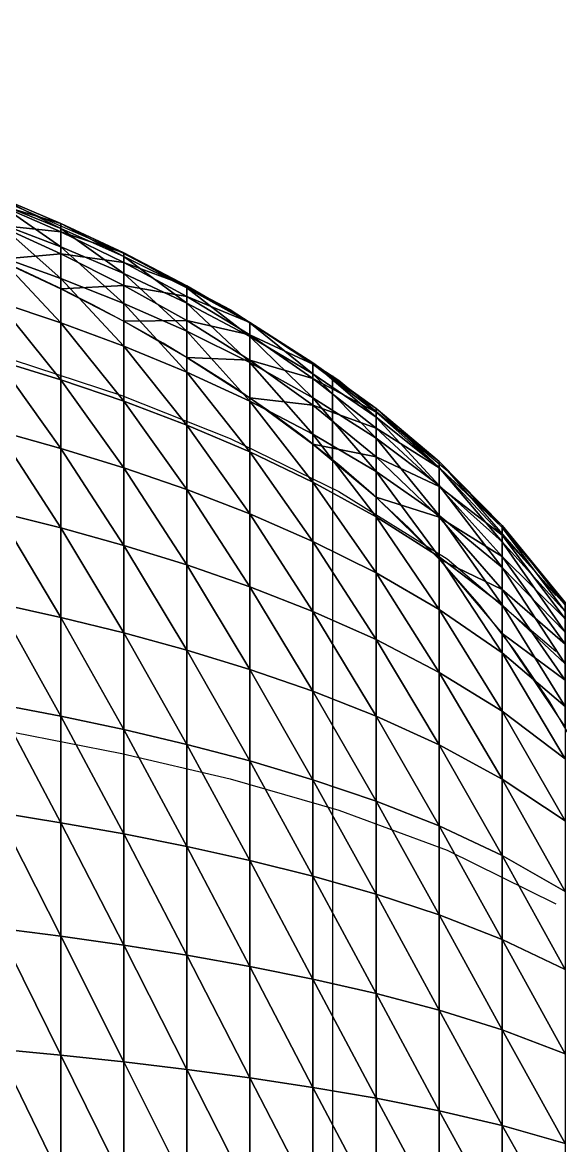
# Model space of a CAD drawing. Header units: metres. Extents: x -3.7 to 10.7, y -3.2 to 3.2.
# Drawn here: x 8.125 to 9.209, y 0.577 to 2.841 of the extents above; entities that cross this region are included whole.
import ezdxf

# ---------------------------------------------------------------- set-up
doc = ezdxf.new("R2010")
doc.units = ezdxf.units.M
for name, color, linetype in [('ACO_3D', 1, 'CONTINUOUS'), ('MEMBRANA_3D', 3, 'CONTINUOUS'), ('PAREDES', 7, 'CONTINUOUS'), ('VIDRO_3D', 4, 'CONTINUOUS')]:
    doc.layers.add(name, color=color, linetype=linetype)

msp = doc.modelspace()

# ---------------------------------------------------------------- linework, layer by layer
at = {"layer": 'ACO_3D'}
for points in [[(6.575, 2.841, 1.0894), (6.7938, 2.8096, 1.0677), (7.0125, 2.7728, 1.0439), (7.2313, 2.7299, 1.0178), (7.45, 2.6798, 0.989), (7.6688, 2.6214, 0.9574), (7.8875, 2.5531, 0.9224), (8.1062, 2.4727, 0.8834), (8.325, 2.3772, 0.8396), (8.5437, 2.2621, 0.7899), (8.7625, 2.1201, 0.7321), (8.9812, 1.9377, 0.6627), (9.2, 1.6854, 0.5737)], [(6.575, 2.4372, 2.3253), (6.7938, 2.4139, 2.2812), (7.0125, 2.3865, 2.2328), (7.2313, 2.3543, 2.1797), (7.45, 2.3167, 2.1213), (7.6688, 2.2728, 2.0571), (7.8875, 2.2213, 1.9862), (8.1062, 2.1606, 1.9075), (8.325, 2.0886, 1.8193), (8.5437, 2.002, 1.7194), (8.7625, 1.8954, 1.6041), (8.9812, 1.7593, 1.4668), (9.2, 1.5733, 1.2937)], [(8.75, 1.9594, 0), (8.75, 2.0212, 0.1474), (8.75, 2.0693, 0.2988), (8.75, 2.1035, 0.4533), (8.75, 2.1234, 0.6097), (8.75, 2.1291, 0.7672), (8.75, 2.1203, 0.9245), (8.75, 2.0972, 1.0806), (8.75, 2.06, 1.2345), (8.75, 2.0088, 1.3851), (8.75, 1.9441, 1.5315), (8.75, 1.8663, 1.6725), (8.75, 1.7758, 1.8074), (8.75, 1.6734, 1.9351), (8.75, 1.5596, 2.0547), (8.75, 1.4354, 2.1656), (8.75, 1.3014, 2.2669), (8.75, 1.1586, 2.358), (8.75, 1.0081, 2.4382), (8.75, 0.8507, 2.507), (8.75, 0.6875, 2.564), (8.75, 0.5198, 2.6087)], [(6.575, 1.5745, 3.2648), (6.7938, 1.5608, 3.2046), (7.0125, 1.5445, 3.1387), (7.2313, 1.5255, 3.0663), (7.45, 1.5032, 2.987), (7.6688, 1.477, 2.8997), (7.8875, 1.4463, 2.8035), (8.1062, 1.4102, 2.6967), (8.325, 1.3673, 2.5775), (8.5437, 1.3158, 2.4427), (8.7625, 1.2526, 2.2877), (8.9812, 1.1724, 2.1045), (9.2, 1.064, 1.8765)]]:
    msp.add_polyline3d(points, dxfattribs=at)
at = {"layer": 'MEMBRANA_3D'}
for points in [[(8.075, 2.4743, 0.4888), (8.2021, 2.4357, 0.7185), (8.075, 2.4892, 0.7389)], [(8.075, 2.4892, 0.7389), (8.2021, 2.4357, 0.7185), (8.2021, 2.4257, 0.9623)], [(8.075, 2.4892, 0.7389), (8.2021, 2.4257, 0.9623), (8.075, 2.4767, 0.9891)], [(8.075, 2.4767, 0.9891), (8.2021, 2.4257, 0.9623), (8.2021, 2.3886, 1.2037)], [(8.075, 2.4767, 0.9891), (8.2021, 2.3886, 1.2037), (8.075, 2.4369, 1.2367)], [(8.075, 2.4321, 0.2416), (8.2021, 2.4187, 0.475), (8.075, 2.4743, 0.4888)], [(8.075, 2.4743, 0.4888), (8.2021, 2.4187, 0.475), (8.2021, 2.4357, 0.7185)], [(8.075, 2.4369, 1.2367), (8.2021, 2.3886, 1.2037), (8.2021, 2.3248, 1.4401)], [(8.075, 2.4369, 1.2367), (8.2021, 2.3248, 1.4401), (8.075, 2.3703, 1.4789)], [(8.075, 2.3631), (8.2021, 2.3746, 0.2346), (8.075, 2.4321, 0.2416)], [(8.075, 2.4321, 0.2416), (8.2021, 2.3746, 0.2346), (8.2021, 2.4187, 0.475)], [(8.2021, 2.4187, 0.475), (8.3292, 2.3764, 0.6965), (8.2021, 2.4357, 0.7185)], [(8.2021, 2.4357, 0.7185), (8.3292, 2.3764, 0.6965), (8.3292, 2.3691, 0.9334)], [(8.2021, 2.4357, 0.7185), (8.3292, 2.3691, 0.9334), (8.2021, 2.4257, 0.9623)], [(8.2021, 2.4257, 0.9623), (8.3292, 2.3691, 0.9334), (8.3292, 2.3349, 1.1683)], [(8.2021, 2.4257, 0.9623), (8.3292, 2.3349, 1.1683), (8.2021, 2.3886, 1.2037)], [(8.2021, 2.3746, 0.2346), (8.3292, 2.357, 0.4602), (8.2021, 2.4187, 0.475)], [(8.2021, 2.4187, 0.475), (8.3292, 2.357, 0.4602), (8.3292, 2.3764, 0.6965)], [(8.2021, 2.3886, 1.2037), (8.3292, 2.3349, 1.1683), (8.3292, 2.2744, 1.3984)], [(8.2021, 2.3886, 1.2037), (8.3292, 2.2744, 1.3984), (8.2021, 2.3248, 1.4401)], [(8.075, 2.3631), (8.2021, 2.3041), (8.2021, 2.3746, 0.2346)], [(8.075, 2.3703, 1.4789), (8.2021, 2.3248, 1.4401), (8.2021, 2.2352, 1.6687)], [(8.075, 2.3703, 1.4789), (8.2021, 2.2352, 1.6687), (8.075, 2.2775, 1.7131)], [(8.2021, 2.3041), (8.3292, 2.3109, 0.2271), (8.2021, 2.3746, 0.2346)], [(8.2021, 2.3746, 0.2346), (8.3292, 2.3109, 0.2271), (8.3292, 2.357, 0.4602)], [(8.3292, 2.357, 0.4602), (8.4562, 2.3103, 0.6728), (8.3292, 2.3764, 0.6965)], [(8.3292, 2.3764, 0.6965), (8.4562, 2.3103, 0.6728), (8.4562, 2.306, 0.9023)], [(8.3292, 2.3764, 0.6965), (8.4562, 2.306, 0.9023), (8.3292, 2.3691, 0.9334)], [(8.3292, 2.3691, 0.9334), (8.4562, 2.306, 0.9023), (8.4562, 2.2752, 1.1301)], [(8.3292, 2.3691, 0.9334), (8.4562, 2.2752, 1.1301), (8.3292, 2.3349, 1.1683)], [(8.3292, 2.3109, 0.2271), (8.4562, 2.2882, 0.4442), (8.3292, 2.357, 0.4602)], [(8.3292, 2.357, 0.4602), (8.4562, 2.2882, 0.4442), (8.4562, 2.3103, 0.6728)], [(8.3292, 2.3349, 1.1683), (8.4562, 2.2752, 1.1301), (8.4562, 2.2183, 1.3535)], [(8.3292, 2.3349, 1.1683), (8.4562, 2.2183, 1.3535), (8.3292, 2.2744, 1.3984)], [(8.2021, 2.3248, 1.4401), (8.3292, 2.2744, 1.3984), (8.3292, 2.1883, 1.6212)], [(8.2021, 2.3248, 1.4401), (8.3292, 2.1883, 1.6212), (8.2021, 2.2352, 1.6687)], [(8.2021, 2.3041), (8.3292, 2.2387), (8.3292, 2.3109, 0.2271)], [(8.3292, 2.2387), (8.4562, 2.2398, 0.219), (8.3292, 2.3109, 0.2271)], [(8.3292, 2.3109, 0.2271), (8.4562, 2.2398, 0.219), (8.4562, 2.2882, 0.4442)], [(8.4562, 2.2882, 0.4442), (8.5833, 2.2361, 0.6471), (8.4562, 2.3103, 0.6728)], [(8.4562, 2.3103, 0.6728), (8.5833, 2.2361, 0.6471), (8.5833, 2.2352, 0.8687)], [(8.4562, 2.3103, 0.6728), (8.5833, 2.2352, 0.8687), (8.4562, 2.306, 0.9023)], [(8.4562, 2.306, 0.9023), (8.5833, 2.2352, 0.8687), (8.5833, 2.2082, 1.0888)], [(8.4562, 2.306, 0.9023), (8.5833, 2.2082, 1.0888), (8.4562, 2.2752, 1.1301)], [(8.4562, 2.2398, 0.219), (8.5833, 2.211, 0.4268), (8.4562, 2.2882, 0.4442)], [(8.4562, 2.2882, 0.4442), (8.5833, 2.211, 0.4268), (8.5833, 2.2361, 0.6471)], [(8.3292, 2.2744, 1.3984), (8.4562, 2.2183, 1.3535), (8.4562, 2.136, 1.57)], [(8.3292, 2.2744, 1.3984), (8.4562, 2.136, 1.57), (8.3292, 2.1883, 1.6212)], [(8.4562, 2.2752, 1.1301), (8.5833, 2.2082, 1.0888), (8.5833, 2.1554, 1.305)], [(8.4562, 2.2752, 1.1301), (8.5833, 2.1554, 1.305), (8.4562, 2.2183, 1.3535)], [(8.3292, 2.2387), (8.4562, 2.1658), (8.4562, 2.2398, 0.219)], [(8.4562, 2.1658), (8.5833, 2.16, 0.2103), (8.4562, 2.2398, 0.219)], [(8.4562, 2.2398, 0.219), (8.5833, 2.16, 0.2103), (8.5833, 2.211, 0.4268)], [(8.5833, 2.211, 0.4268), (8.7104, 2.152, 0.6191), (8.5833, 2.2361, 0.6471)], [(8.5833, 2.2361, 0.6471), (8.7104, 2.152, 0.6191), (8.7104, 2.155, 0.8319)], [(8.5833, 2.2361, 0.6471), (8.7104, 2.155, 0.8319), (8.5833, 2.2352, 0.8687)], [(8.5833, 2.2352, 0.8687), (8.7104, 2.155, 0.8319), (8.7104, 2.1323, 1.0437)], [(8.5833, 2.2352, 0.8687), (8.7104, 2.1323, 1.0437), (8.5833, 2.2082, 1.0888)], [(8.4562, 2.2183, 1.3535), (8.5833, 2.1554, 1.305), (8.5833, 2.0775, 1.5147)], [(8.4562, 2.2183, 1.3535), (8.5833, 2.0775, 1.5147), (8.4562, 2.136, 1.57)], [(8.5833, 2.16, 0.2103), (8.7104, 2.1234, 0.4078), (8.5833, 2.211, 0.4268)], [(8.5833, 2.211, 0.4268), (8.7104, 2.1234, 0.4078), (8.7104, 2.152, 0.6191)], [(8.5833, 2.2082, 1.0888), (8.7104, 2.1323, 1.0437), (8.7104, 2.0842, 1.252)], [(8.5833, 2.2082, 1.0888), (8.7104, 2.0842, 1.252), (8.5833, 2.1554, 1.305)], [(8.4562, 2.1658), (8.5833, 2.0839), (8.5833, 2.16, 0.2103)], [(8.5833, 2.0839), (8.7104, 2.0695, 0.2006), (8.5833, 2.16, 0.2103)], [(8.5833, 2.16, 0.2103), (8.7104, 2.0695, 0.2006), (8.7104, 2.1234, 0.4078)], [(8.5833, 2.1554, 1.305), (8.7104, 2.0842, 1.252), (8.7104, 2.0112, 1.4544)], [(8.5833, 2.1554, 1.305), (8.7104, 2.0112, 1.4544), (8.5833, 2.0775, 1.5147)], [(8.7104, 2.152, 0.6191), (8.8375, 2.063, 0.7912), (8.7104, 2.155, 0.8319)], [(8.7104, 2.155, 0.8319), (8.8375, 2.063, 0.7912), (8.8375, 2.0453, 0.994)], [(8.7104, 2.155, 0.8319), (8.8375, 2.0453, 0.994), (8.7104, 2.1323, 1.0437)], [(8.7104, 2.1234, 0.4078), (8.8375, 2.0555, 0.588), (8.7104, 2.152, 0.6191)], [(8.7104, 2.152, 0.6191), (8.8375, 2.0555, 0.588), (8.8375, 2.063, 0.7912)], [(8.4562, 2.136, 1.57), (8.5833, 2.0775, 1.5147), (8.5833, 1.9753, 1.7155)], [(8.4562, 2.136, 1.57), (8.5833, 1.9753, 1.7155), (8.4562, 2.0293, 1.7771)], [(8.7104, 2.1323, 1.0437), (8.8375, 2.0453, 0.994), (8.8375, 2.0026, 1.1937)], [(8.7104, 2.1323, 1.0437), (8.8375, 2.0026, 1.1937), (8.7104, 2.0842, 1.252)], [(8.7104, 2.0695, 0.2006), (8.8375, 2.0229, 0.3868), (8.7104, 2.1234, 0.4078)], [(8.7104, 2.1234, 0.4078), (8.8375, 2.0229, 0.3868), (8.8375, 2.0555, 0.588)], [(8.5833, 2.0839), (8.7104, 1.991), (8.7104, 2.0695, 0.2006)], [(8.7104, 2.0842, 1.252), (8.8375, 2.0026, 1.1937), (8.8375, 1.9354, 1.388)], [(8.7104, 2.0842, 1.252), (8.8375, 1.9354, 1.388), (8.7104, 2.0112, 1.4544)], [(8.5833, 2.0775, 1.5147), (8.7104, 2.0112, 1.4544), (8.7104, 1.9143, 1.6484)], [(8.5833, 2.0775, 1.5147), (8.7104, 1.9143, 1.6484), (8.5833, 1.9753, 1.7155)], [(8.7104, 1.991), (8.8375, 1.9656, 0.19), (8.7104, 2.0695, 0.2006)], [(8.7104, 2.0695, 0.2006), (8.8375, 1.9656, 0.19), (8.8375, 2.0229, 0.3868)], [(8.8375, 2.0555, 0.588), (8.9646, 1.9557, 0.7457), (8.8375, 2.063, 0.7912)], [(8.8375, 2.063, 0.7912), (8.9646, 1.9557, 0.7457), (8.9646, 1.9439, 0.9383)], [(8.8375, 2.063, 0.7912), (8.9646, 1.9439, 0.9383), (8.8375, 2.0453, 0.994)], [(8.8375, 2.0229, 0.3868), (8.9646, 1.9428, 0.5532), (8.8375, 2.0555, 0.588)], [(8.8375, 2.0555, 0.588), (8.9646, 1.9428, 0.5532), (8.9646, 1.9557, 0.7457)], [(8.8375, 2.0453, 0.994), (8.9646, 1.9439, 0.9383), (8.9646, 1.9076, 1.1285)], [(8.8375, 2.0453, 0.994), (8.9646, 1.9076, 1.1285), (8.8375, 2.0026, 1.1937)], [(8.075, 2.0179, 2.1472), (8.2021, 1.9824, 2.0929), (8.2021, 1.8221, 2.2837)], [(8.075, 2.0179, 2.1472), (8.2021, 1.8221, 2.2837), (8.075, 1.854, 2.3423)], [(8.4562, 2.0293, 1.7771), (8.5833, 1.9753, 1.7155), (8.5833, 1.8501, 1.905)], [(8.4562, 2.0293, 1.7771), (8.5833, 1.8501, 1.905), (8.4562, 1.8992, 1.9725)], [(8.8375, 1.9656, 0.19), (8.9646, 1.9054, 0.3631), (8.8375, 2.0229, 0.3868)], [(8.8375, 2.0229, 0.3868), (8.9646, 1.9054, 0.3631), (8.9646, 1.9428, 0.5532)], [(8.7104, 2.0112, 1.4544), (8.8375, 1.9354, 1.388), (8.8375, 1.8446, 1.5745)], [(8.7104, 2.0112, 1.4544), (8.8375, 1.8446, 1.5745), (8.7104, 1.9143, 1.6484)], [(8.8375, 2.0026, 1.1937), (8.9646, 1.9076, 1.1285), (8.9646, 1.8472, 1.3139)], [(8.8375, 2.0026, 1.1937), (8.9646, 1.8472, 1.3139), (8.8375, 1.9354, 1.388)], [(8.2021, 1.9824, 2.0929), (8.3292, 1.943, 2.0349), (8.3292, 1.7867, 2.2211)], [(8.2021, 1.9824, 2.0929), (8.3292, 1.7867, 2.2211), (8.2021, 1.8221, 2.2837)], [(8.5833, 1.9753, 1.7155), (8.7104, 1.9143, 1.6484), (8.7104, 1.7946, 1.8316)], [(8.5833, 1.9753, 1.7155), (8.7104, 1.7946, 1.8316), (8.5833, 1.8501, 1.905)], [(8.7104, 1.991), (8.8375, 1.8842), (8.8375, 1.9656, 0.19)], [(8.8375, 1.8842), (8.9646, 1.8439, 0.1779), (8.8375, 1.9656, 0.19)], [(8.8375, 1.9656, 0.19), (8.9646, 1.8439, 0.1779), (8.9646, 1.9054, 0.3631)], [(8.9646, 1.9428, 0.5532), (9.0917, 1.8271, 0.6935), (8.9646, 1.9557, 0.7457)], [(8.9646, 1.9557, 0.7457), (9.0917, 1.8271, 0.6935), (9.0917, 1.8226, 0.8746)], [(8.9646, 1.9557, 0.7457), (9.0917, 1.8226, 0.8746), (8.9646, 1.9439, 0.9383)], [(8.3292, 1.943, 2.0349), (8.4562, 1.8992, 1.9725), (8.4562, 1.7474, 2.1538)], [(8.3292, 1.943, 2.0349), (8.4562, 1.7474, 2.1538), (8.3292, 1.7867, 2.2211)], [(8.8375, 1.9354, 1.388), (8.9646, 1.8472, 1.3139), (8.9646, 1.7635, 1.4922)], [(8.8375, 1.9354, 1.388), (8.9646, 1.7635, 1.4922), (8.8375, 1.8446, 1.5745)], [(8.9646, 1.9439, 0.9383), (9.0917, 1.8226, 0.8746), (9.0917, 1.7941, 1.054)], [(8.9646, 1.9439, 0.9383), (9.0917, 1.7941, 1.054), (8.9646, 1.9076, 1.1285)], [(8.9646, 1.9054, 0.3631), (9.0917, 1.8076, 0.5131), (8.9646, 1.9428, 0.5532)], [(8.9646, 1.9428, 0.5532), (9.0917, 1.8076, 0.5131), (9.0917, 1.8271, 0.6935)], [(8.7104, 1.9143, 1.6484), (8.8375, 1.8446, 1.5745), (8.8375, 1.7312, 1.751)], [(8.7104, 1.9143, 1.6484), (8.8375, 1.7312, 1.751), (8.7104, 1.7946, 1.8316)], [(8.9646, 1.9076, 1.1285), (9.0917, 1.7941, 1.054), (9.0917, 1.742, 1.2295)], [(8.9646, 1.9076, 1.1285), (9.0917, 1.742, 1.2295), (8.9646, 1.8472, 1.3139)], [(8.9646, 1.8439, 0.1779), (9.0917, 1.7643, 0.3359), (8.9646, 1.9054, 0.3631)], [(8.9646, 1.9054, 0.3631), (9.0917, 1.7643, 0.3359), (9.0917, 1.8076, 0.5131)], [(8.4562, 1.8992, 1.9725), (8.5833, 1.8501, 1.905), (8.5833, 1.7033, 2.0811)], [(8.4562, 1.8992, 1.9725), (8.5833, 1.7033, 2.0811), (8.4562, 1.7474, 2.1538)], [(8.8375, 1.8842), (8.9646, 1.7592), (8.9646, 1.8439, 0.1779)], [(8.075, 1.854, 2.3423), (8.2021, 1.8221, 2.2837), (8.2021, 1.6415, 2.4574)], [(8.075, 1.854, 2.3423), (8.2021, 1.6415, 2.4574), (8.075, 1.6696, 2.5198)], [(8.5833, 1.8501, 1.905), (8.7104, 1.7946, 1.8316), (8.7104, 1.6536, 2.002)], [(8.5833, 1.8501, 1.905), (8.7104, 1.6536, 2.002), (8.5833, 1.7033, 2.0811)], [(8.8375, 1.8446, 1.5745), (8.9646, 1.7635, 1.4922), (8.9646, 1.6576, 1.6612)], [(8.8375, 1.8446, 1.5745), (8.9646, 1.6576, 1.6612), (8.8375, 1.7312, 1.751)], [(8.9646, 1.8472, 1.3139), (9.0917, 1.742, 1.2295), (9.0917, 1.667, 1.3986)], [(8.9646, 1.8472, 1.3139), (9.0917, 1.667, 1.3986), (8.9646, 1.7635, 1.4922)], [(8.9646, 1.7592), (9.0917, 1.6978, 0.1641), (8.9646, 1.8439, 0.1779)], [(8.9646, 1.8439, 0.1779), (9.0917, 1.6978, 0.1641), (9.0917, 1.7643, 0.3359)], [(8.2021, 1.8221, 2.2837), (8.3292, 1.7867, 2.2211), (8.3292, 1.6103, 2.3907)], [(8.2021, 1.8221, 2.2837), (8.3292, 1.6103, 2.3907), (8.2021, 1.6415, 2.4574)], [(9.0917, 1.8076, 0.5131), (9.2188, 1.6669, 0.6314), (9.0917, 1.8271, 0.6935)], [(9.0917, 1.8271, 0.6935), (9.2188, 1.6669, 0.6314), (9.2188, 1.6718, 0.7991)], [(9.0917, 1.8271, 0.6935), (9.2188, 1.6718, 0.7991), (9.0917, 1.8226, 0.8746)], [(9.0917, 1.8226, 0.8746), (9.2188, 1.6718, 0.7991), (9.2188, 1.6533, 0.9661)], [(9.0917, 1.8226, 0.8746), (9.2188, 1.6533, 0.9661), (9.0917, 1.7941, 1.054)], [(8.7104, 1.7946, 1.8316), (8.8375, 1.7312, 1.751), (8.8375, 1.5967, 1.9152)], [(8.7104, 1.7946, 1.8316), (8.8375, 1.5967, 1.9152), (8.7104, 1.6536, 2.002)], [(9.0917, 1.7643, 0.3359), (9.2188, 1.6388, 0.4653), (9.0917, 1.8076, 0.5131)], [(9.0917, 1.8076, 0.5131), (9.2188, 1.6388, 0.4653), (9.2188, 1.6669, 0.6314)], [(9.0917, 1.7941, 1.054), (9.2188, 1.6533, 0.9661), (9.2188, 1.6118, 1.1301)], [(9.0917, 1.7941, 1.054), (9.2188, 1.6118, 1.1301), (9.0917, 1.742, 1.2295)], [(8.3292, 1.7867, 2.2211), (8.4562, 1.7474, 2.1538), (8.4562, 1.5756, 2.319)], [(8.3292, 1.7867, 2.2211), (8.4562, 1.5756, 2.319), (8.3292, 1.6103, 2.3907)], [(8.4562, 1.7474, 2.1538), (8.5833, 1.7033, 2.0811), (8.5833, 1.5367, 2.2416)], [(8.4562, 1.7474, 2.1538), (8.5833, 1.5367, 2.2416), (8.4562, 1.5756, 2.319)], [(8.9646, 1.7635, 1.4922), (9.0917, 1.667, 1.3986), (9.0917, 1.5701, 1.5592)], [(8.9646, 1.7635, 1.4922), (9.0917, 1.5701, 1.5592), (8.9646, 1.6576, 1.6612)], [(8.9646, 1.7592), (9.0917, 1.609), (9.0917, 1.6978, 0.1641)], [(9.0917, 1.6978, 0.1641), (9.2188, 1.5879, 0.3033), (9.0917, 1.7643, 0.3359)], [(9.0917, 1.7643, 0.3359), (9.2188, 1.5879, 0.3033), (9.2188, 1.6388, 0.4653)], [(8.8375, 1.7312, 1.751), (8.9646, 1.6576, 1.6612), (8.9646, 1.5308, 1.8186)], [(8.8375, 1.7312, 1.751), (8.9646, 1.5308, 1.8186), (8.8375, 1.5967, 1.9152)], [(9.0917, 1.742, 1.2295), (9.2188, 1.6118, 1.1301), (9.2188, 1.5478, 1.2888)], [(9.0917, 1.742, 1.2295), (9.2188, 1.5478, 1.2888), (9.0917, 1.667, 1.3986)], [(8.5833, 1.7033, 2.0811), (8.7104, 1.6536, 2.002), (8.7104, 1.4928, 2.1575)], [(8.5833, 1.7033, 2.0811), (8.7104, 1.4928, 2.1575), (8.5833, 1.5367, 2.2416)], [(9.0917, 1.609), (9.2188, 1.5148, 0.1474), (9.0917, 1.6978, 0.1641)], [(9.0917, 1.6978, 0.1641), (9.2188, 1.5148, 0.1474), (9.2188, 1.5879, 0.3033)], [(8.075, 1.6696, 2.5198), (8.2021, 1.6415, 2.4574), (8.2021, 1.4426, 2.6121)], [(8.075, 1.6696, 2.5198), (8.2021, 1.4426, 2.6121), (8.075, 1.4669, 2.6779)], [(8.7104, 1.6536, 2.002), (8.8375, 1.5967, 1.9152), (8.8375, 1.4427, 2.0652)], [(8.7104, 1.6536, 2.002), (8.8375, 1.4427, 2.0652), (8.7104, 1.4928, 2.1575)], [(8.9646, 1.6576, 1.6612), (9.0917, 1.5701, 1.5592), (9.0917, 1.4525, 1.7092)], [(8.9646, 1.6576, 1.6612), (9.0917, 1.4525, 1.7092), (8.9646, 1.5308, 1.8186)], [(9.0917, 1.667, 1.3986), (9.2188, 1.5478, 1.2888), (9.2188, 1.4622, 1.4399)], [(9.0917, 1.667, 1.3986), (9.2188, 1.4622, 1.4399), (9.0917, 1.5701, 1.5592)], [(8.2021, 1.6415, 2.4574), (8.3292, 1.6103, 2.3907), (8.3292, 1.4156, 2.5418)], [(8.2021, 1.6415, 2.4574), (8.3292, 1.4156, 2.5418), (8.2021, 1.4426, 2.6121)], [(8.3292, 1.6103, 2.3907), (8.4562, 1.5756, 2.319), (8.4562, 1.3856, 2.4662)], [(8.3292, 1.6103, 2.3907), (8.4562, 1.3856, 2.4662), (8.3292, 1.4156, 2.5418)], [(9.0917, 1.609), (9.2188, 1.4205), (9.2188, 1.5148, 0.1474)], [(8.8375, 1.5967, 1.9152), (8.9646, 1.5308, 1.8186), (8.9646, 1.3846, 1.9626)], [(8.8375, 1.5967, 1.9152), (8.9646, 1.3846, 1.9626), (8.8375, 1.4427, 2.0652)], [(8.4562, 1.5756, 2.319), (8.5833, 1.5367, 2.2416), (8.5833, 1.3521, 2.3847)], [(8.4562, 1.5756, 2.319), (8.5833, 1.3521, 2.3847), (8.4562, 1.3856, 2.4662)], [(9.0917, 1.5701, 1.5592), (9.2188, 1.4622, 1.4399), (9.2188, 1.3562, 1.5815)], [(9.0917, 1.5701, 1.5592), (9.2188, 1.3562, 1.5815), (9.0917, 1.4525, 1.7092)], [(8.5833, 1.5367, 2.2416), (8.7104, 1.4928, 2.1575), (8.7104, 1.3142, 2.2962)], [(8.5833, 1.5367, 2.2416), (8.7104, 1.3142, 2.2962), (8.5833, 1.3521, 2.3847)], [(8.9646, 1.5308, 1.8186), (9.0917, 1.4525, 1.7092), (9.0917, 1.3157, 1.8466)], [(8.9646, 1.5308, 1.8186), (9.0917, 1.3157, 1.8466), (8.9646, 1.3846, 1.9626)], [(8.7104, 1.4928, 2.1575), (8.8375, 1.4427, 2.0652), (8.8375, 1.271, 2.1991)], [(8.7104, 1.4928, 2.1575), (8.8375, 1.271, 2.1991), (8.7104, 1.3142, 2.2962)], [(8.075, 1.4669, 2.6779), (8.2021, 1.4426, 2.6121), (8.2021, 1.2276, 2.746)], [(8.075, 1.4669, 2.6779), (8.2021, 1.2276, 2.746), (8.075, 1.248, 2.8147)], [(9.0917, 1.4525, 1.7092), (9.2188, 1.3562, 1.5815), (9.2188, 1.2312, 1.7114)], [(9.0917, 1.4525, 1.7092), (9.2188, 1.2312, 1.7114), (9.0917, 1.3157, 1.8466)], [(8.2021, 1.4426, 2.6121), (8.3292, 1.4156, 2.5418), (8.3292, 1.205, 2.6726)], [(8.2021, 1.4426, 2.6121), (8.3292, 1.205, 2.6726), (8.2021, 1.2276, 2.746)], [(8.8375, 1.4427, 2.0652), (8.9646, 1.3846, 1.9626), (8.9646, 1.221, 2.0913)], [(8.8375, 1.4427, 2.0652), (8.9646, 1.221, 2.0913), (8.8375, 1.271, 2.1991)], [(8.3292, 1.4156, 2.5418), (8.4562, 1.3856, 2.4662), (8.4562, 1.1799, 2.5938)], [(8.3292, 1.4156, 2.5418), (8.4562, 1.1799, 2.5938), (8.3292, 1.205, 2.6726)], [(8.4562, 1.3856, 2.4662), (8.5833, 1.3521, 2.3847), (8.5833, 1.1517, 2.5088)], [(8.4562, 1.3856, 2.4662), (8.5833, 1.1517, 2.5088), (8.4562, 1.1799, 2.5938)], [(8.9646, 1.3846, 1.9626), (9.0917, 1.3157, 1.8466), (9.0917, 1.1617, 1.9695)], [(8.9646, 1.3846, 1.9626), (9.0917, 1.1617, 1.9695), (8.9646, 1.221, 2.0913)], [(8.5833, 1.3521, 2.3847), (8.7104, 1.3142, 2.2962), (8.7104, 1.12, 2.4165)], [(8.5833, 1.3521, 2.3847), (8.7104, 1.12, 2.4165), (8.5833, 1.1517, 2.5088)], [(8.7104, 1.3142, 2.2962), (8.8375, 1.271, 2.1991), (8.8375, 1.0838, 2.3153)], [(8.7104, 1.3142, 2.2962), (8.8375, 1.0838, 2.3153), (8.7104, 1.12, 2.4165)], [(9.0917, 1.3157, 1.8466), (9.2188, 1.2312, 1.7114), (9.2188, 1.0892, 1.828)], [(9.0917, 1.3157, 1.8466), (9.2188, 1.0892, 1.828), (9.0917, 1.1617, 1.9695)], [(8.8375, 1.271, 2.1991), (8.9646, 1.221, 2.0913), (8.9646, 1.042, 2.2031)], [(8.8375, 1.271, 2.1991), (8.9646, 1.042, 2.2031), (8.8375, 1.0838, 2.3153)], [(8.075, 1.248, 2.8147), (8.2021, 1.2276, 2.746), (8.2021, 0.9989, 2.8576)], [(8.075, 1.248, 2.8147), (8.2021, 0.9989, 2.8576), (8.075, 1.0153, 2.9287)], [(8.2021, 1.2276, 2.746), (8.3292, 1.205, 2.6726), (8.3292, 0.9807, 2.7817)], [(8.2021, 1.2276, 2.746), (8.3292, 0.9807, 2.7817), (8.2021, 0.9989, 2.8576)], [(8.3292, 1.205, 2.6726), (8.4562, 1.1799, 2.5938), (8.4562, 0.9605, 2.7002)], [(8.3292, 1.205, 2.6726), (8.4562, 0.9605, 2.7002), (8.3292, 0.9807, 2.7817)], [(8.9646, 1.221, 2.0913), (9.0917, 1.1617, 1.9695), (9.0917, 0.9924, 2.0764)], [(8.9646, 1.221, 2.0913), (9.0917, 0.9924, 2.0764), (8.9646, 1.042, 2.2031)], [(8.4562, 1.1799, 2.5938), (8.5833, 1.1517, 2.5088), (8.5833, 0.9379, 2.6123)], [(8.4562, 1.1799, 2.5938), (8.5833, 0.9379, 2.6123), (8.4562, 0.9605, 2.7002)], [(9.0917, 1.1617, 1.9695), (9.2188, 1.0892, 1.828), (9.2188, 0.9319, 1.9295)], [(9.0917, 1.1617, 1.9695), (9.2188, 0.9319, 1.9295), (9.0917, 0.9924, 2.0764)], [(8.5833, 1.1517, 2.5088), (8.7104, 1.12, 2.4165), (8.7104, 0.9125, 2.5169)], [(8.5833, 1.1517, 2.5088), (8.7104, 0.9125, 2.5169), (8.5833, 0.9379, 2.6123)], [(8.7104, 1.12, 2.4165), (8.8375, 1.0838, 2.3153), (8.8375, 0.8834, 2.4123)], [(8.7104, 1.12, 2.4165), (8.8375, 0.8834, 2.4123), (8.7104, 0.9125, 2.5169)], [(8.8375, 1.0838, 2.3153), (8.9646, 1.042, 2.2031), (8.9646, 0.8498, 2.2965)], [(8.8375, 1.0838, 2.3153), (8.9646, 0.8498, 2.2965), (8.8375, 0.8834, 2.4123)], [(8.9646, 1.042, 2.2031), (9.0917, 0.9924, 2.0764), (9.0917, 0.8101, 2.1658)], [(8.9646, 1.042, 2.2031), (9.0917, 0.8101, 2.1658), (8.9646, 0.8498, 2.2965)], [(8.075, 1.0153, 2.9287), (8.2021, 0.9989, 2.8576), (8.2021, 0.7591, 2.9458)], [(8.075, 1.0153, 2.9287), (8.2021, 0.7591, 2.9458), (8.075, 0.7714, 3.0187)], [(8.2021, 0.9989, 2.8576), (8.3292, 0.9807, 2.7817), (8.3292, 0.7454, 2.8679)], [(8.2021, 0.9989, 2.8576), (8.3292, 0.7454, 2.8679), (8.2021, 0.7591, 2.9458)], [(8.3292, 0.9807, 2.7817), (8.4562, 0.9605, 2.7002), (8.4562, 0.7302, 2.7843)], [(8.3292, 0.9807, 2.7817), (8.4562, 0.7302, 2.7843), (8.3292, 0.7454, 2.8679)], [(9.0917, 0.9924, 2.0764), (9.2188, 0.9319, 1.9295), (9.2188, 0.7616, 2.0146)], [(9.0917, 0.9924, 2.0764), (9.2188, 0.7616, 2.0146), (9.0917, 0.8101, 2.1658)], [(8.4562, 0.9605, 2.7002), (8.5833, 0.9379, 2.6123), (8.5833, 0.7132, 2.6941)], [(8.4562, 0.9605, 2.7002), (8.5833, 0.7132, 2.6941), (8.4562, 0.7302, 2.7843)], [(8.5833, 0.9379, 2.6123), (8.7104, 0.9125, 2.5169), (8.7104, 0.694, 2.5963)], [(8.5833, 0.9379, 2.6123), (8.7104, 0.694, 2.5963), (8.5833, 0.7132, 2.6941)], [(8.7104, 0.9125, 2.5169), (8.8375, 0.8834, 2.4123), (8.8375, 0.6722, 2.4891)], [(8.7104, 0.9125, 2.5169), (8.8375, 0.6722, 2.4891), (8.7104, 0.694, 2.5963)], [(8.8375, 0.8834, 2.4123), (8.9646, 0.8498, 2.2965), (8.9646, 0.6469, 2.3704)], [(8.8375, 0.8834, 2.4123), (8.9646, 0.6469, 2.3704), (8.8375, 0.6722, 2.4891)], [(8.9646, 0.8498, 2.2965), (9.0917, 0.8101, 2.1658), (9.0917, 0.6171, 2.2366)], [(8.9646, 0.8498, 2.2965), (9.0917, 0.6171, 2.2366), (8.9646, 0.6469, 2.3704)], [(9.0917, 0.8101, 2.1658), (9.2188, 0.7616, 2.0146), (9.2188, 0.5807, 2.082)], [(9.0917, 0.8101, 2.1658), (9.2188, 0.5807, 2.082), (9.0917, 0.6171, 2.2366)], [(8.075, 0.7714, 3.0187), (8.2021, 0.7591, 2.9458), (8.2021, 0.5108, 3.0095)], [(8.075, 0.7714, 3.0187), (8.2021, 0.5108, 3.0095), (8.075, 0.5191, 3.0837)], [(8.2021, 0.7591, 2.9458), (8.3292, 0.7454, 2.8679), (8.3292, 0.5017, 2.9301)], [(8.2021, 0.7591, 2.9458), (8.3292, 0.5017, 2.9301), (8.2021, 0.5108, 3.0095)], [(8.3292, 0.7454, 2.8679), (8.4562, 0.7302, 2.7843), (8.4562, 0.4915, 2.845)], [(8.3292, 0.7454, 2.8679), (8.4562, 0.4915, 2.845), (8.3292, 0.5017, 2.9301)], [(8.4562, 0.7302, 2.7843), (8.5833, 0.7132, 2.6941), (8.5833, 0.4801, 2.7532)], [(8.4562, 0.7302, 2.7843), (8.5833, 0.4801, 2.7532), (8.4562, 0.4915, 2.845)], [(8.5833, 0.7132, 2.6941), (8.7104, 0.694, 2.5963), (8.7104, 0.4673, 2.6536)], [(8.5833, 0.7132, 2.6941), (8.7104, 0.4673, 2.6536), (8.5833, 0.4801, 2.7532)], [(8.7104, 0.694, 2.5963), (8.8375, 0.6722, 2.4891), (8.8375, 0.4527, 2.5446)], [(8.7104, 0.694, 2.5963), (8.8375, 0.4527, 2.5446), (8.7104, 0.4673, 2.6536)], [(8.8375, 0.6722, 2.4891), (8.9646, 0.6469, 2.3704), (8.9646, 0.4359, 2.4239)], [(8.8375, 0.6722, 2.4891), (8.9646, 0.4359, 2.4239), (8.8375, 0.4527, 2.5446)], [(8.9646, 0.6469, 2.3704), (9.0917, 0.6171, 2.2366), (9.0917, 0.4159, 2.2879)], [(8.9646, 0.6469, 2.3704), (9.0917, 0.4159, 2.2879), (8.9646, 0.4359, 2.4239)], [(9.0917, 0.6171, 2.2366), (9.2188, 0.5807, 2.082), (9.2188, 0.3917, 2.1308)], [(9.0917, 0.6171, 2.2366), (9.2188, 0.3917, 2.1308), (9.0917, 0.4159, 2.2879)]]:
    msp.add_3dface(points, dxfattribs=at)
at = {"layer": 'PAREDES'}
msp.add_polyline3d([(9.2583, 1.3504, 0), (9.1875, 1.4715, 0), (9.1167, 1.5755, 0), (9.0458, 1.6667, 0), (8.975, 1.748, 0), (8.9042, 1.8213, 0), (8.8333, 1.888, 0), (8.7625, 1.9491, 0), (8.6917, 2.0055, 0), (8.6208, 2.0577, 0), (8.55, 2.1063, 0), (8.4792, 2.1517, 0), (8.4083, 2.1942, 0), (8.3375, 2.2341, 0), (8.2667, 2.2717, 0), (8.1958, 2.3071, 0), (8.125, 2.3406, 0), (8.0542, 2.3722, 0)], dxfattribs=at)
at = {"layer": 'VIDRO_3D'}
for points in [[(8.075, 2.2775, 1.7131), (8.2021, 2.2352, 1.6687), (8.2021, 2.1206, 1.8872)], [(8.075, 2.2775, 1.7131), (8.2021, 2.1206, 1.8872), (8.075, 2.1596, 1.9367)], [(8.2021, 2.2352, 1.6687), (8.3292, 2.1883, 1.6212), (8.3292, 2.0774, 1.8342)], [(8.2021, 2.2352, 1.6687), (8.3292, 2.0774, 1.8342), (8.2021, 2.1206, 1.8872)], [(8.3292, 2.1883, 1.6212), (8.4562, 2.136, 1.57), (8.4562, 2.0293, 1.7771)], [(8.3292, 2.1883, 1.6212), (8.4562, 2.0293, 1.7771), (8.3292, 2.0774, 1.8342)], [(8.075, 2.1596, 1.9367), (8.2021, 2.1206, 1.8872), (8.2021, 1.9824, 2.0929)], [(8.075, 2.1596, 1.9367), (8.2021, 1.9824, 2.0929), (8.075, 2.0179, 2.1472)], [(8.2021, 2.1206, 1.8872), (8.3292, 2.0774, 1.8342), (8.3292, 1.943, 2.0349)], [(8.2021, 2.1206, 1.8872), (8.3292, 1.943, 2.0349), (8.2021, 1.9824, 2.0929)], [(8.3292, 2.0774, 1.8342), (8.4562, 2.0293, 1.7771), (8.4562, 1.8992, 1.9725)], [(8.3292, 2.0774, 1.8342), (8.4562, 1.8992, 1.9725), (8.3292, 1.943, 2.0349)]]:
    msp.add_3dface(points, dxfattribs=at)

doc.saveas('drawing.dxf')
